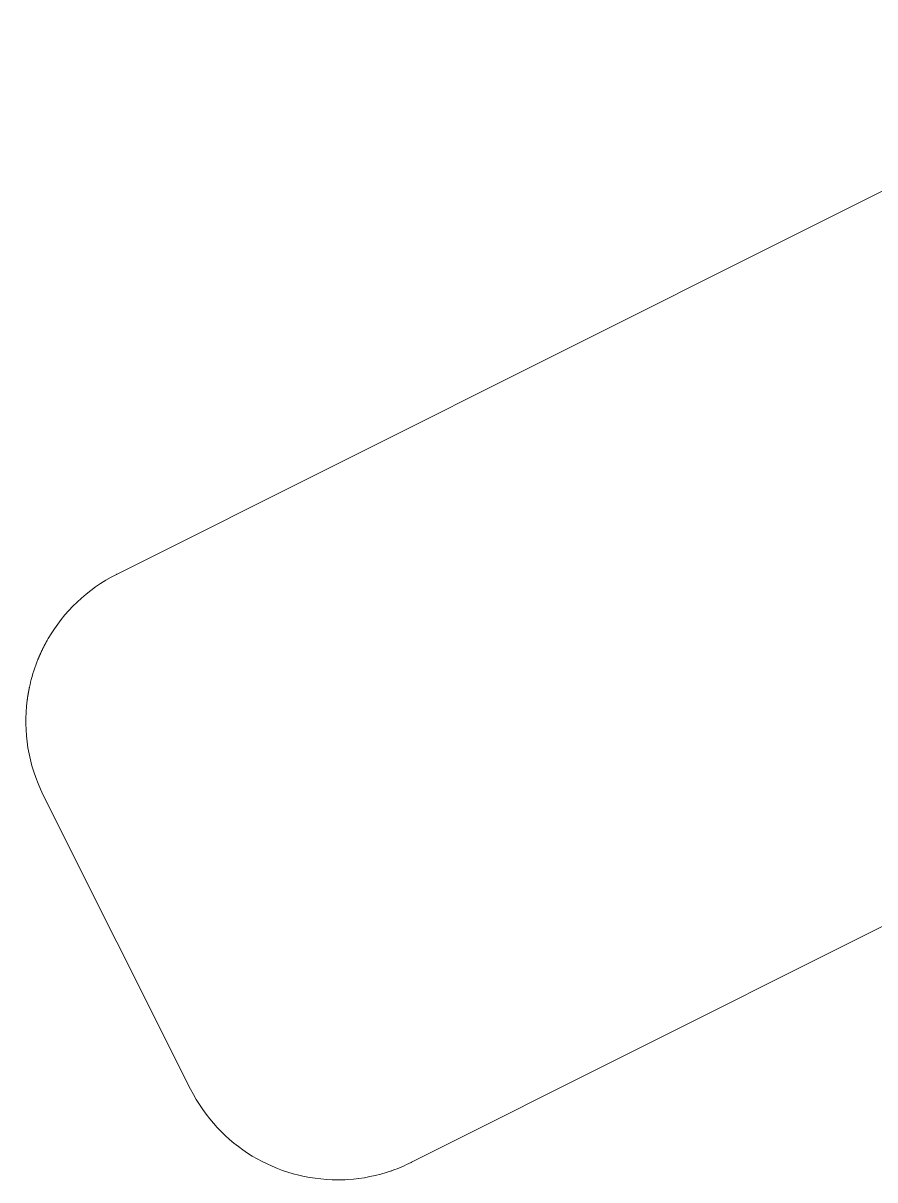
# Model space of a CAD drawing. Header units: inches. Extents: x 70 to 970, y -386 to 214.
# Drawn here: x 360.965 to 363.555, y 157.307 to 160.824 of the extents above; entities that cross this region are included whole.
import ezdxf

# ---------------------------------------------------------------- set-up
doc = ezdxf.new("R2010")
doc.units = ezdxf.units.IN
doc.header["$MEASUREMENT"] = 0

msp = doc.modelspace()

# ---------------------------------------------------------------- linework, layer by layer
at = {"color": 1, "lineweight": 0}
for points in [[(361.2503, 159.1484), (361.2503, 159.1484), (366.7024, 161.8785), (366.7024, 161.8785)], [(361.2503, 159.1484), (361.2503, 159.1484), (366.7024, 161.8785), (366.7024, 161.8785)], [(367.5979, 160.0903), (367.5979, 160.0903), (362.1459, 157.3602), (362.1459, 157.3602)], [(367.5979, 160.0903), (367.5979, 160.0903), (362.1459, 157.3602), (362.1459, 157.3602)], [(361.0409, 158.9522), (361.0881, 159.0335), (361.1587, 159.1024), (361.2491, 159.1477)], [(361.0409, 158.9522), (361.0881, 159.0335), (361.1587, 159.1024), (361.2491, 159.1477)], [(361.2491, 159.1477), (361.2495, 159.1479), (361.2498, 159.1481), (361.2503, 159.1484)], [(361.2491, 159.1477), (361.2495, 159.1479), (361.2498, 159.1481), (361.2503, 159.1484)], [(361.0309, 158.9343), (361.0314, 158.9347), (361.0311, 158.9347), (361.0314, 158.935)], [(361.0309, 158.9343), (361.0314, 158.9347), (361.0311, 158.9347), (361.0314, 158.935)], [(361.0314, 158.9352), (361.0316, 158.9353), (361.0316, 158.9355), (361.0317, 158.9357)], [(361.0314, 158.9352), (361.0316, 158.9353), (361.0316, 158.9355), (361.0317, 158.9357)], [(361.0314, 158.935), (361.0314, 158.9352), (361.0314, 158.9352), (361.0314, 158.9352)], [(361.0314, 158.935), (361.0314, 158.9352), (361.0314, 158.9352), (361.0314, 158.9352)], [(361.0317, 158.9359), (361.0319, 158.936), (361.0319, 158.9362), (361.0321, 158.9364)], [(361.0317, 158.9359), (361.0319, 158.936), (361.0319, 158.9362), (361.0321, 158.9364)], [(361.0317, 158.9357), (361.0317, 158.9357), (361.0317, 158.9359), (361.0317, 158.9359)], [(361.0317, 158.9357), (361.0317, 158.9357), (361.0317, 158.9359), (361.0317, 158.9359)], [(361.0321, 158.9366), (361.0323, 158.9367), (361.0323, 158.9369), (361.0324, 158.9371)], [(361.0321, 158.9366), (361.0323, 158.9367), (361.0323, 158.9369), (361.0324, 158.9371)], [(361.0321, 158.9364), (361.0321, 158.9364), (361.0321, 158.9366), (361.0321, 158.9366)], [(361.0321, 158.9364), (361.0321, 158.9364), (361.0321, 158.9366), (361.0321, 158.9366)], [(361.0324, 158.9372), (361.0326, 158.9374), (361.0326, 158.9376), (361.0328, 158.9378)], [(361.0324, 158.9372), (361.0326, 158.9374), (361.0326, 158.9376), (361.0328, 158.9378)], [(361.0324, 158.9371), (361.0324, 158.9371), (361.0324, 158.9372), (361.0324, 158.9372)], [(361.0324, 158.9371), (361.0324, 158.9371), (361.0324, 158.9372), (361.0324, 158.9372)], [(361.0328, 158.9378), (361.0326, 158.9376), (361.0326, 158.9381), (361.0331, 158.9384)], [(361.0328, 158.9378), (361.0326, 158.9376), (361.0326, 158.9381), (361.0331, 158.9384)], [(361.0331, 158.9384), (361.0333, 158.9388), (361.0336, 158.939), (361.0335, 158.9391)], [(361.0331, 158.9384), (361.0333, 158.9388), (361.0336, 158.939), (361.0335, 158.9391)], [(361.0335, 158.9391), (361.0336, 158.9393), (361.0336, 158.9395), (361.0338, 158.9397)], [(361.0335, 158.9391), (361.0336, 158.9393), (361.0336, 158.9395), (361.0338, 158.9397)], [(361.0338, 158.9398), (361.034, 158.94), (361.034, 158.9402), (361.0342, 158.9403)], [(361.0338, 158.9398), (361.034, 158.94), (361.034, 158.9402), (361.0342, 158.9403)], [(361.0338, 158.9397), (361.0338, 158.9397), (361.0338, 158.9398), (361.0338, 158.9398)], [(361.0338, 158.9397), (361.0338, 158.9397), (361.0338, 158.9398), (361.0338, 158.9398)], [(361.0342, 158.9403), (361.0342, 158.9403), (361.0342, 158.9405), (361.0342, 158.9405)], [(361.0342, 158.9403), (361.0342, 158.9403), (361.0342, 158.9405), (361.0342, 158.9405)], [(361.0348, 158.9417), (361.0348, 158.9417), (361.035, 158.9417), (361.035, 158.9417)], [(361.0348, 158.9417), (361.0348, 158.9417), (361.035, 158.9417), (361.035, 158.9417)], [(361.035, 158.9417), (361.035, 158.9419), (361.0352, 158.9422), (361.0352, 158.9424)], [(361.035, 158.9417), (361.035, 158.9419), (361.0352, 158.9422), (361.0352, 158.9424)], [(361.0352, 158.9424), (361.0352, 158.9424), (361.0354, 158.9424), (361.0354, 158.9424)], [(361.0352, 158.9424), (361.0352, 158.9424), (361.0354, 158.9424), (361.0354, 158.9424)], [(361.0361, 158.9438), (361.0362, 158.944), (361.0362, 158.9441), (361.0364, 158.9443)], [(361.0361, 158.9438), (361.0362, 158.944), (361.0362, 158.9441), (361.0364, 158.9443)], [(361.0361, 158.9436), (361.0361, 158.9436), (361.0361, 158.9438), (361.0361, 158.9438)], [(361.0361, 158.9436), (361.0361, 158.9436), (361.0361, 158.9438), (361.0361, 158.9438)], [(361.0364, 158.9443), (361.0366, 158.9446), (361.0366, 158.9448), (361.0367, 158.945)], [(361.0364, 158.9443), (361.0366, 158.9446), (361.0366, 158.9448), (361.0367, 158.945)], [(361.0367, 158.945), (361.0369, 158.9452), (361.0369, 158.9453), (361.0371, 158.9457)], [(361.0367, 158.945), (361.0369, 158.9452), (361.0369, 158.9453), (361.0371, 158.9457)], [(361.0371, 158.9457), (361.0374, 158.9459), (361.0374, 158.9464), (361.0374, 158.9464)], [(361.0371, 158.9457), (361.0374, 158.9459), (361.0374, 158.9464), (361.0374, 158.9464)], [(361.0374, 158.9464), (361.0376, 158.9465), (361.0378, 158.9467), (361.0378, 158.9469)], [(361.0374, 158.9464), (361.0376, 158.9465), (361.0378, 158.9467), (361.0378, 158.9469)], [(361.0378, 158.9471), (361.0386, 158.9483), (361.0393, 158.9496), (361.04, 158.9508)], [(361.0378, 158.9471), (361.0386, 158.9483), (361.0393, 158.9496), (361.04, 158.9508)], [(361.0378, 158.9469), (361.0378, 158.9469), (361.0378, 158.9471), (361.0378, 158.9471)], [(361.0378, 158.9469), (361.0378, 158.9469), (361.0378, 158.9471), (361.0378, 158.9471)], [(361.04, 158.9508), (361.0402, 158.9512), (361.0404, 158.9514), (361.0404, 158.9515)], [(361.04, 158.9508), (361.0402, 158.9512), (361.0404, 158.9514), (361.0404, 158.9515)], [(361.0404, 158.9515), (361.0404, 158.9515), (361.0405, 158.9515), (361.0405, 158.9515)], [(361.0404, 158.9515), (361.0404, 158.9515), (361.0405, 158.9515), (361.0405, 158.9515)], [(361.0405, 158.9515), (361.0405, 158.9517), (361.0407, 158.9519), (361.0409, 158.9522)], [(361.0405, 158.9515), (361.0405, 158.9517), (361.0407, 158.9519), (361.0409, 158.9522)], [(361.0143, 158.8997), (361.0145, 158.8995), (361.0145, 158.9002), (361.0147, 158.9004)], [(361.0143, 158.8997), (361.0145, 158.8995), (361.0145, 158.9002), (361.0147, 158.9004)], [(361.0147, 158.9006), (361.0149, 158.9007), (361.0149, 158.9009), (361.015, 158.9011)], [(361.0147, 158.9006), (361.0149, 158.9007), (361.0149, 158.9009), (361.015, 158.9011)], [(361.0147, 158.9004), (361.0147, 158.9004), (361.0147, 158.9006), (361.0147, 158.9006)], [(361.0147, 158.9004), (361.0147, 158.9004), (361.0147, 158.9006), (361.0147, 158.9006)], [(361.015, 158.9012), (361.015, 158.9014), (361.0152, 158.9016), (361.0152, 158.9018)], [(361.015, 158.9012), (361.015, 158.9014), (361.0152, 158.9016), (361.0152, 158.9018)], [(361.015, 158.9011), (361.015, 158.9011), (361.015, 158.9012), (361.015, 158.9012)], [(361.015, 158.9011), (361.015, 158.9011), (361.015, 158.9012), (361.015, 158.9012)], [(361.0152, 158.9019), (361.0154, 158.9021), (361.0156, 158.9023), (361.0156, 158.9024)], [(361.0152, 158.9019), (361.0154, 158.9021), (361.0156, 158.9023), (361.0156, 158.9024)], [(361.0152, 158.9018), (361.0152, 158.9018), (361.0152, 158.9019), (361.0152, 158.9019)], [(361.0152, 158.9018), (361.0152, 158.9018), (361.0152, 158.9019), (361.0152, 158.9019)], [(361.0156, 158.9026), (361.0157, 158.9028), (361.0157, 158.903), (361.0159, 158.9031)], [(361.0156, 158.9026), (361.0157, 158.9028), (361.0157, 158.903), (361.0159, 158.9031)], [(361.0156, 158.9024), (361.0156, 158.9024), (361.0156, 158.9026), (361.0156, 158.9026)], [(361.0156, 158.9024), (361.0156, 158.9024), (361.0156, 158.9026), (361.0156, 158.9026)], [(361.0159, 158.9033), (361.0162, 158.9037), (361.0164, 158.9042), (361.0162, 158.904)], [(361.0159, 158.9033), (361.0162, 158.9037), (361.0164, 158.9042), (361.0162, 158.904)], [(361.0159, 158.9031), (361.0159, 158.9031), (361.0159, 158.9033), (361.0159, 158.9033)], [(361.0159, 158.9031), (361.0159, 158.9031), (361.0159, 158.9033), (361.0159, 158.9033)], [(361.0162, 158.904), (361.0162, 158.9042), (361.0164, 158.9043), (361.0164, 158.9045)], [(361.0162, 158.904), (361.0162, 158.9042), (361.0164, 158.9043), (361.0164, 158.9045)], [(361.0164, 158.9045), (361.0164, 158.9043), (361.0164, 158.9047), (361.0168, 158.9052)], [(361.0164, 158.9045), (361.0164, 158.9043), (361.0164, 158.9047), (361.0168, 158.9052)], [(361.0168, 158.9052), (361.0168, 158.9054), (361.0168, 158.9057), (361.0171, 158.9059)], [(361.0168, 158.9052), (361.0168, 158.9054), (361.0168, 158.9057), (361.0171, 158.9059)], [(361.0171, 158.9059), (361.0171, 158.9061), (361.0171, 158.9064), (361.0174, 158.9066)], [(361.0171, 158.9059), (361.0171, 158.9061), (361.0171, 158.9064), (361.0174, 158.9066)], [(361.0174, 158.9066), (361.0174, 158.9066), (361.0174, 158.9069), (361.0178, 158.9073)], [(361.0174, 158.9066), (361.0174, 158.9066), (361.0174, 158.9069), (361.0178, 158.9073)], [(361.0178, 158.9073), (361.0178, 158.9073), (361.018, 158.9076), (361.018, 158.908)], [(361.0178, 158.9073), (361.0178, 158.9073), (361.018, 158.9076), (361.018, 158.908)], [(361.018, 158.908), (361.018, 158.908), (361.018, 158.9083), (361.0183, 158.9086)], [(361.018, 158.908), (361.018, 158.908), (361.018, 158.9083), (361.0183, 158.9086)], [(361.0183, 158.9086), (361.0183, 158.9088), (361.0183, 158.9088), (361.0187, 158.9093)], [(361.0183, 158.9086), (361.0183, 158.9088), (361.0183, 158.9088), (361.0187, 158.9093)], [(361.0187, 158.9093), (361.0192, 158.9095), (361.0188, 158.91), (361.019, 158.91)], [(361.0187, 158.9093), (361.0192, 158.9095), (361.0188, 158.91), (361.019, 158.91)], [(361.019, 158.91), (361.019, 158.9104), (361.0193, 158.9107), (361.0193, 158.9107)], [(361.019, 158.91), (361.019, 158.9104), (361.0193, 158.9107), (361.0193, 158.9107)], [(361.0193, 158.9107), (361.0193, 158.9111), (361.0193, 158.9114), (361.0197, 158.9114)], [(361.0193, 158.9107), (361.0193, 158.9111), (361.0193, 158.9114), (361.0197, 158.9114)], [(361.0197, 158.9114), (361.0197, 158.9116), (361.0197, 158.9117), (361.0199, 158.9119)], [(361.0197, 158.9114), (361.0197, 158.9116), (361.0197, 158.9117), (361.0199, 158.9119)], [(361.0199, 158.9121), (361.02, 158.9123), (361.02, 158.9124), (361.0202, 158.9126)], [(361.0199, 158.9121), (361.02, 158.9123), (361.02, 158.9124), (361.0202, 158.9126)], [(361.0199, 158.9119), (361.0199, 158.9119), (361.0199, 158.9121), (361.0199, 158.9121)], [(361.0199, 158.9119), (361.0199, 158.9119), (361.0199, 158.9121), (361.0199, 158.9121)], [(361.0202, 158.9128), (361.0204, 158.913), (361.0204, 158.9131), (361.0205, 158.9133)], [(361.0202, 158.9128), (361.0204, 158.913), (361.0204, 158.9131), (361.0205, 158.9133)], [(361.0202, 158.9126), (361.0202, 158.9126), (361.0202, 158.9128), (361.0202, 158.9128)], [(361.0202, 158.9126), (361.0202, 158.9126), (361.0202, 158.9128), (361.0202, 158.9128)], [(361.0205, 158.9133), (361.0205, 158.9133), (361.0205, 158.9135), (361.0205, 158.9135)], [(361.0205, 158.9133), (361.0205, 158.9133), (361.0205, 158.9135), (361.0205, 158.9135)], [(361.0211, 158.9147), (361.0211, 158.9147), (361.0212, 158.9148), (361.0212, 158.9148)], [(361.0211, 158.9147), (361.0211, 158.9147), (361.0212, 158.9148), (361.0212, 158.9148)], [(361.0212, 158.9148), (361.0212, 158.915), (361.0214, 158.9152), (361.0214, 158.9154)], [(361.0212, 158.9148), (361.0212, 158.915), (361.0214, 158.9152), (361.0214, 158.9154)], [(361.0214, 158.9154), (361.0214, 158.9154), (361.0216, 158.9155), (361.0216, 158.9155)], [(361.0214, 158.9154), (361.0214, 158.9154), (361.0216, 158.9155), (361.0216, 158.9155)], [(361.0218, 158.9161), (361.0216, 158.9162), (361.0216, 158.9167), (361.0221, 158.9166)], [(361.0218, 158.9161), (361.0216, 158.9162), (361.0216, 158.9167), (361.0221, 158.9166)], [(361.0216, 158.9155), (361.0216, 158.9157), (361.0218, 158.9159), (361.0218, 158.9161)], [(361.0216, 158.9155), (361.0216, 158.9157), (361.0218, 158.9159), (361.0218, 158.9161)], [(361.0221, 158.9166), (361.0223, 158.9169), (361.0221, 158.9173), (361.0224, 158.9173)], [(361.0221, 158.9166), (361.0223, 158.9169), (361.0221, 158.9173), (361.0224, 158.9173)], [(361.0224, 158.9173), (361.0226, 158.9176), (361.0226, 158.9176), (361.0226, 158.9179)], [(361.0224, 158.9173), (361.0226, 158.9176), (361.0226, 158.9176), (361.0226, 158.9179)], [(361.0226, 158.9179), (361.0228, 158.9181), (361.0226, 158.9179), (361.023, 158.9186)], [(361.0226, 158.9179), (361.0228, 158.9181), (361.0226, 158.9179), (361.023, 158.9186)], [(361.023, 158.9186), (361.0231, 158.9186), (361.0233, 158.9186), (361.0233, 158.9193)], [(361.023, 158.9186), (361.0231, 158.9186), (361.0233, 158.9186), (361.0233, 158.9193)], [(361.0233, 158.9193), (361.0233, 158.9193), (361.0235, 158.9195), (361.0235, 158.9197)], [(361.0233, 158.9193), (361.0233, 158.9193), (361.0235, 158.9195), (361.0235, 158.9197)], [(361.0235, 158.9197), (361.0235, 158.9197), (361.0236, 158.9198), (361.0236, 158.92)], [(361.0235, 158.9197), (361.0235, 158.9197), (361.0236, 158.9198), (361.0236, 158.92)], [(361.0236, 158.92), (361.0236, 158.92), (361.0238, 158.9202), (361.0238, 158.9204)], [(361.0236, 158.92), (361.0236, 158.92), (361.0238, 158.9202), (361.0238, 158.9204)], [(361.0238, 158.9204), (361.0238, 158.9204), (361.024, 158.9205), (361.024, 158.9207)], [(361.0238, 158.9204), (361.0238, 158.9204), (361.024, 158.9205), (361.024, 158.9207)], [(361.024, 158.9207), (361.024, 158.9207), (361.0242, 158.9209), (361.0242, 158.921)], [(361.024, 158.9207), (361.024, 158.9207), (361.0242, 158.9209), (361.0242, 158.921)], [(361.0242, 158.921), (361.0242, 158.921), (361.0243, 158.9212), (361.0243, 158.9214)], [(361.0242, 158.921), (361.0242, 158.921), (361.0243, 158.9212), (361.0243, 158.9214)], [(361.0243, 158.9214), (361.0243, 158.9214), (361.0245, 158.9216), (361.0245, 158.9216)], [(361.0243, 158.9214), (361.0243, 158.9214), (361.0245, 158.9216), (361.0245, 158.9216)], [(361.0247, 158.9221), (361.0245, 158.9221), (361.0245, 158.9228), (361.025, 158.9226)], [(361.0247, 158.9221), (361.0245, 158.9221), (361.0245, 158.9228), (361.025, 158.9226)], [(361.0245, 158.9216), (361.0245, 158.9217), (361.0247, 158.9219), (361.0247, 158.9221)], [(361.0245, 158.9216), (361.0245, 158.9217), (361.0247, 158.9219), (361.0247, 158.9221)], [(361.0254, 158.9233), (361.0255, 158.9235), (361.025, 158.9233), (361.0257, 158.924)], [(361.0254, 158.9233), (361.0255, 158.9235), (361.025, 158.9233), (361.0257, 158.924)], [(361.025, 158.9226), (361.025, 158.9228), (361.025, 158.9233), (361.0254, 158.9233)], [(361.025, 158.9226), (361.025, 158.9228), (361.025, 158.9233), (361.0254, 158.9233)], [(361.0257, 158.924), (361.0257, 158.9243), (361.0257, 158.9243), (361.0259, 158.9247)], [(361.0257, 158.924), (361.0257, 158.9243), (361.0257, 158.9243), (361.0259, 158.9247)], [(361.0259, 158.9247), (361.0262, 158.9252), (361.0262, 158.9248), (361.0262, 158.9254)], [(361.0259, 158.9247), (361.0262, 158.9252), (361.0262, 158.9248), (361.0262, 158.9254)], [(361.0262, 158.9254), (361.0264, 158.9257), (361.0264, 158.9257), (361.0266, 158.926)], [(361.0262, 158.9254), (361.0264, 158.9257), (361.0264, 158.9257), (361.0266, 158.926)], [(361.0266, 158.926), (361.0269, 158.9264), (361.0267, 158.9262), (361.0269, 158.9267)], [(361.0266, 158.926), (361.0269, 158.9264), (361.0267, 158.9262), (361.0269, 158.9267)], [(361.0269, 158.9267), (361.0273, 158.9267), (361.0274, 158.9274), (361.0273, 158.9273)], [(361.0269, 158.9267), (361.0273, 158.9267), (361.0274, 158.9274), (361.0273, 158.9273)], [(361.0273, 158.9273), (361.0274, 158.9274), (361.0274, 158.9279), (361.0276, 158.9279)], [(361.0273, 158.9273), (361.0274, 158.9274), (361.0274, 158.9279), (361.0276, 158.9279)], [(361.0276, 158.9279), (361.0278, 158.9281), (361.0278, 158.9283), (361.0278, 158.9283)], [(361.0276, 158.9279), (361.0278, 158.9281), (361.0278, 158.9283), (361.0278, 158.9283)], [(361.0278, 158.9283), (361.0283, 158.9288), (361.0283, 158.9288), (361.0281, 158.929)], [(361.0278, 158.9283), (361.0283, 158.9288), (361.0283, 158.9288), (361.0281, 158.929)], [(361.0281, 158.929), (361.0285, 158.9293), (361.0285, 158.9293), (361.0285, 158.9297)], [(361.0281, 158.929), (361.0285, 158.9293), (361.0285, 158.9293), (361.0285, 158.9297)], [(361.0285, 158.9297), (361.0286, 158.9298), (361.0286, 158.9298), (361.0286, 158.93)], [(361.0285, 158.9297), (361.0286, 158.9298), (361.0286, 158.9298), (361.0286, 158.93)], [(361.0286, 158.93), (361.0288, 158.93), (361.0288, 158.9307), (361.029, 158.9305)], [(361.0286, 158.93), (361.0288, 158.93), (361.0288, 158.9307), (361.029, 158.9305)], [(361.029, 158.9305), (361.0292, 158.9307), (361.0295, 158.9312), (361.0293, 158.9312)], [(361.029, 158.9305), (361.0292, 158.9307), (361.0295, 158.9312), (361.0293, 158.9312)], [(361.0293, 158.9312), (361.0293, 158.9314), (361.0297, 158.9321), (361.0297, 158.9319)], [(361.0293, 158.9312), (361.0293, 158.9314), (361.0297, 158.9321), (361.0297, 158.9319)], [(361.0297, 158.9319), (361.0298, 158.9322), (361.0297, 158.9328), (361.03, 158.9326)], [(361.0297, 158.9319), (361.0298, 158.9322), (361.0297, 158.9328), (361.03, 158.9326)], [(361.03, 158.9326), (361.0304, 158.9328), (361.0304, 158.9333), (361.0304, 158.9333)], [(361.03, 158.9326), (361.0304, 158.9328), (361.0304, 158.9333), (361.0304, 158.9333)], [(361.0304, 158.9333), (361.0305, 158.9335), (361.0309, 158.9333), (361.0307, 158.934)], [(361.0304, 158.9333), (361.0305, 158.9335), (361.0309, 158.9333), (361.0307, 158.934)], [(361.0307, 158.934), (361.0309, 158.9341), (361.0309, 158.9343), (361.0309, 158.9343)], [(361.0307, 158.934), (361.0309, 158.9341), (361.0309, 158.9343), (361.0309, 158.9343)], [(360.9873, 158.8196), (360.9932, 158.8432), (361.0006, 158.8663), (361.0097, 158.8887)], [(360.9873, 158.8196), (360.9932, 158.8432), (361.0006, 158.8663), (361.0097, 158.8887)], [(361.0097, 158.8887), (361.01, 158.8894), (361.0104, 158.89), (361.0106, 158.8907)], [(361.0097, 158.8887), (361.01, 158.8894), (361.0104, 158.89), (361.0106, 158.8907)], [(361.0106, 158.8907), (361.0106, 158.8907), (361.0107, 158.8911), (361.0109, 158.8914)], [(361.0106, 158.8907), (361.0106, 158.8907), (361.0107, 158.8911), (361.0109, 158.8914)], [(361.0109, 158.8916), (361.0112, 158.8923), (361.0114, 158.8928), (361.0118, 158.8937)], [(361.0109, 158.8916), (361.0112, 158.8923), (361.0114, 158.8928), (361.0118, 158.8937)], [(361.0109, 158.8914), (361.0109, 158.8914), (361.0109, 158.8916), (361.0109, 158.8916)], [(361.0109, 158.8914), (361.0109, 158.8914), (361.0109, 158.8916), (361.0109, 158.8916)], [(361.0118, 158.8937), (361.0118, 158.8938), (361.0119, 158.894), (361.0121, 158.8942)], [(361.0118, 158.8937), (361.0118, 158.8938), (361.0119, 158.894), (361.0121, 158.8942)], [(361.0121, 158.8943), (361.0123, 158.8947), (361.0125, 158.8952), (361.0126, 158.8956)], [(361.0121, 158.8943), (361.0123, 158.8947), (361.0125, 158.8952), (361.0126, 158.8956)], [(361.0121, 158.8942), (361.0121, 158.8942), (361.0121, 158.8943), (361.0121, 158.8943)], [(361.0121, 158.8942), (361.0121, 158.8942), (361.0121, 158.8943), (361.0121, 158.8943)], [(361.0126, 158.8957), (361.013, 158.8964), (361.0131, 158.8969), (361.0135, 158.8976)], [(361.0126, 158.8957), (361.013, 158.8964), (361.0131, 158.8969), (361.0135, 158.8976)], [(361.0126, 158.8956), (361.0126, 158.8956), (361.0126, 158.8957), (361.0126, 158.8957)], [(361.0126, 158.8956), (361.0126, 158.8956), (361.0126, 158.8957), (361.0126, 158.8957)], [(361.0135, 158.8978), (361.0137, 158.898), (361.0137, 158.8981), (361.0138, 158.8983)], [(361.0135, 158.8978), (361.0137, 158.898), (361.0137, 158.8981), (361.0138, 158.8983)], [(361.0135, 158.8976), (361.0135, 158.8978), (361.0135, 158.8978), (361.0135, 158.8978)], [(361.0135, 158.8976), (361.0135, 158.8978), (361.0135, 158.8978), (361.0135, 158.8978)], [(361.0138, 158.8983), (361.0138, 158.8983), (361.0138, 158.8985), (361.0138, 158.8985)], [(361.0138, 158.8983), (361.0138, 158.8983), (361.0138, 158.8985), (361.0138, 158.8985)], [(360.9818, 158.7939), (360.9816, 158.7944), (360.9821, 158.7946), (360.982, 158.7946)], [(360.9818, 158.7939), (360.9816, 158.7944), (360.9821, 158.7946), (360.982, 158.7946)], [(360.9821, 158.796), (360.9821, 158.7958), (360.9821, 158.7956), (360.9823, 158.7969)], [(360.9821, 158.796), (360.9821, 158.7958), (360.9821, 158.7956), (360.9823, 158.7969)], [(360.9823, 158.7969), (360.9825, 158.797), (360.9825, 158.7972), (360.9825, 158.7975)], [(360.9823, 158.7969), (360.9825, 158.797), (360.9825, 158.7972), (360.9825, 158.7975)], [(360.9825, 158.7975), (360.9825, 158.7979), (360.9827, 158.7981), (360.9827, 158.7982)], [(360.9825, 158.7975), (360.9825, 158.7979), (360.9827, 158.7981), (360.9827, 158.7982)], [(360.9827, 158.7982), (360.9827, 158.7982), (360.9828, 158.7984), (360.9828, 158.7991)], [(360.9827, 158.7982), (360.9827, 158.7982), (360.9828, 158.7984), (360.9828, 158.7991)], [(360.9828, 158.7991), (360.9828, 158.7993), (360.9828, 158.7994), (360.983, 158.7998)], [(360.9828, 158.7991), (360.9828, 158.7993), (360.9828, 158.7994), (360.983, 158.7998)], [(360.983, 158.7998), (360.983, 158.8), (360.983, 158.8003), (360.9832, 158.8005)], [(360.983, 158.7998), (360.983, 158.8), (360.983, 158.8003), (360.9832, 158.8005)], [(360.9832, 158.8012), (360.9832, 158.8012), (360.9832, 158.8013), (360.9833, 158.8013)], [(360.9832, 158.8012), (360.9832, 158.8012), (360.9832, 158.8013), (360.9833, 158.8013)], [(360.9832, 158.8005), (360.9832, 158.8005), (360.9832, 158.8008), (360.9832, 158.8012)], [(360.9832, 158.8005), (360.9832, 158.8005), (360.9832, 158.8008), (360.9832, 158.8012)], [(360.9833, 158.8013), (360.9833, 158.802), (360.9835, 158.8027), (360.9837, 158.8034)], [(360.9833, 158.8013), (360.9833, 158.802), (360.9835, 158.8027), (360.9837, 158.8034)], [(360.9837, 158.8036), (360.984, 158.8049), (360.9844, 158.8063), (360.9847, 158.8079)], [(360.9837, 158.8036), (360.984, 158.8049), (360.9844, 158.8063), (360.9847, 158.8079)], [(360.9837, 158.8034), (360.9837, 158.8034), (360.9837, 158.8036), (360.9837, 158.8036)], [(360.9837, 158.8034), (360.9837, 158.8034), (360.9837, 158.8036), (360.9837, 158.8036)], [(360.9847, 158.8079), (360.9847, 158.8084), (360.9849, 158.8089), (360.9851, 158.8094)], [(360.9847, 158.8079), (360.9847, 158.8084), (360.9849, 158.8089), (360.9851, 158.8094)], [(360.9851, 158.8094), (360.9858, 158.8127), (360.9866, 158.8161), (360.9873, 158.8196)], [(360.9851, 158.8094), (360.9858, 158.8127), (360.9866, 158.8161), (360.9873, 158.8196)], [(361.0261, 158.4768), (360.9796, 158.5695), (360.9647, 158.6696), (360.9771, 158.765)], [(361.0261, 158.4768), (360.9796, 158.5695), (360.9647, 158.6696), (360.9771, 158.765)], [(360.9771, 158.7652), (360.9771, 158.7653), (360.9773, 158.7655), (360.9773, 158.7658)], [(360.9771, 158.7652), (360.9771, 158.7653), (360.9773, 158.7655), (360.9773, 158.7658)], [(360.9771, 158.765), (360.9771, 158.765), (360.9771, 158.7652), (360.9771, 158.7652)], [(360.9771, 158.765), (360.9771, 158.765), (360.9771, 158.7652), (360.9771, 158.7652)], [(360.9773, 158.7667), (360.9777, 158.7671), (360.9775, 158.7674), (360.9775, 158.7674)], [(360.9773, 158.7667), (360.9777, 158.7671), (360.9775, 158.7674), (360.9775, 158.7674)], [(360.9773, 158.7665), (360.9773, 158.7665), (360.9773, 158.7667), (360.9773, 158.7667)], [(360.9773, 158.7665), (360.9773, 158.7665), (360.9773, 158.7667), (360.9773, 158.7667)], [(360.9773, 158.7658), (360.9773, 158.7662), (360.9773, 158.7664), (360.9773, 158.7665)], [(360.9773, 158.7658), (360.9773, 158.7662), (360.9773, 158.7664), (360.9773, 158.7665)], [(360.9775, 158.7674), (360.9775, 158.7676), (360.9775, 158.7677), (360.9775, 158.7681)], [(360.9775, 158.7681), (360.9775, 158.7681), (360.9777, 158.7681), (360.9777, 158.7681)], [(360.9775, 158.7674), (360.9775, 158.7676), (360.9775, 158.7677), (360.9775, 158.7681)], [(360.9775, 158.7681), (360.9775, 158.7681), (360.9777, 158.7681), (360.9777, 158.7681)], [(360.9777, 158.7689), (360.9778, 158.7693), (360.978, 158.7696), (360.9778, 158.7696)], [(360.9777, 158.7689), (360.9778, 158.7693), (360.978, 158.7696), (360.9778, 158.7696)], [(360.9777, 158.7688), (360.9777, 158.7688), (360.9777, 158.7689), (360.9777, 158.7689)], [(360.9777, 158.7688), (360.9777, 158.7688), (360.9777, 158.7689), (360.9777, 158.7689)], [(360.9777, 158.7681), (360.9777, 158.7684), (360.9777, 158.7686), (360.9777, 158.7688)], [(360.9777, 158.7681), (360.9777, 158.7684), (360.9777, 158.7686), (360.9777, 158.7688)], [(360.978, 158.7712), (360.9778, 158.7717), (360.9783, 158.7717), (360.9782, 158.772)], [(360.978, 158.7712), (360.9778, 158.7717), (360.9783, 158.7717), (360.9782, 158.772)], [(360.978, 158.771), (360.978, 158.771), (360.978, 158.7712), (360.978, 158.7712)], [(360.978, 158.771), (360.978, 158.771), (360.978, 158.7712), (360.978, 158.7712)], [(360.9782, 158.7726), (360.9782, 158.7726), (360.9783, 158.7729), (360.9783, 158.7733)], [(360.9782, 158.7726), (360.9782, 158.7726), (360.9783, 158.7729), (360.9783, 158.7733)], [(360.9782, 158.772), (360.9782, 158.7722), (360.9782, 158.7724), (360.9782, 158.7726)], [(360.9782, 158.772), (360.9782, 158.7722), (360.9782, 158.7724), (360.9782, 158.7726)], [(360.9783, 158.7733), (360.9783, 158.7733), (360.9783, 158.7734), (360.9783, 158.7734)], [(360.9783, 158.7733), (360.9783, 158.7733), (360.9783, 158.7734), (360.9783, 158.7734)], [(360.9785, 158.775), (360.9785, 158.7751), (360.9787, 158.7753), (360.9787, 158.7755)], [(360.9785, 158.775), (360.9785, 158.7751), (360.9787, 158.7753), (360.9787, 158.7755)], [(360.9785, 158.7746), (360.9785, 158.7748), (360.9785, 158.775), (360.9785, 158.775)], [(360.9785, 158.7746), (360.9785, 158.7748), (360.9785, 158.775), (360.9785, 158.775)], [(360.9787, 158.7755), (360.9787, 158.7755), (360.9787, 158.7757), (360.9787, 158.7758)], [(360.9787, 158.7755), (360.9787, 158.7755), (360.9787, 158.7757), (360.9787, 158.7758)], [(360.9789, 158.7774), (360.9789, 158.7774), (360.979, 158.7776), (360.979, 158.7777)], [(360.9789, 158.7774), (360.9789, 158.7774), (360.979, 158.7776), (360.979, 158.7777)], [(360.9789, 158.7769), (360.9789, 158.777), (360.9789, 158.7772), (360.9789, 158.7774)], [(360.9789, 158.7769), (360.9789, 158.777), (360.9789, 158.7772), (360.9789, 158.7774)], [(360.9792, 158.7791), (360.979, 158.7793), (360.9794, 158.7798), (360.9794, 158.7798)], [(360.9792, 158.7791), (360.979, 158.7793), (360.9794, 158.7798), (360.9794, 158.7798)], [(360.9792, 158.7788), (360.9792, 158.7789), (360.9792, 158.7791), (360.9792, 158.7791)], [(360.9792, 158.7788), (360.9792, 158.7789), (360.9792, 158.7791), (360.9792, 158.7791)], [(360.9794, 158.7805), (360.9794, 158.7805), (360.9797, 158.7812), (360.9796, 158.7812)], [(360.9794, 158.7805), (360.9794, 158.7805), (360.9797, 158.7812), (360.9796, 158.7812)], [(360.9794, 158.7798), (360.9794, 158.7801), (360.9794, 158.7803), (360.9794, 158.7805)], [(360.9794, 158.7798), (360.9794, 158.7801), (360.9794, 158.7803), (360.9794, 158.7805)], [(360.9796, 158.7812), (360.9796, 158.7812), (360.9796, 158.7814), (360.9796, 158.7814)], [(360.9796, 158.7812), (360.9796, 158.7812), (360.9796, 158.7814), (360.9796, 158.7814)], [(360.9799, 158.7834), (360.9799, 158.7834), (360.9801, 158.7838), (360.9801, 158.7841)], [(360.9799, 158.7834), (360.9799, 158.7834), (360.9801, 158.7838), (360.9801, 158.7841)], [(360.9799, 158.7829), (360.9799, 158.7831), (360.9799, 158.7832), (360.9799, 158.7834)], [(360.9799, 158.7829), (360.9799, 158.7831), (360.9799, 158.7832), (360.9799, 158.7834)], [(360.9801, 158.7843), (360.9802, 158.7848), (360.9802, 158.7848), (360.9802, 158.7851)], [(360.9801, 158.7843), (360.9802, 158.7848), (360.9802, 158.7848), (360.9802, 158.7851)], [(360.9801, 158.7841), (360.9801, 158.7841), (360.9801, 158.7843), (360.9801, 158.7843)], [(360.9801, 158.7841), (360.9801, 158.7841), (360.9801, 158.7843), (360.9801, 158.7843)], [(360.9802, 158.7858), (360.9804, 158.786), (360.9804, 158.7862), (360.9804, 158.7862)], [(360.9802, 158.7858), (360.9804, 158.786), (360.9804, 158.7862), (360.9804, 158.7862)], [(360.9802, 158.7851), (360.9802, 158.7851), (360.9802, 158.7855), (360.9802, 158.7858)], [(360.9802, 158.7851), (360.9802, 158.7851), (360.9802, 158.7855), (360.9802, 158.7858)], [(360.9804, 158.7865), (360.9804, 158.7867), (360.9804, 158.7869), (360.9806, 158.787)], [(360.9804, 158.7865), (360.9804, 158.7867), (360.9804, 158.7869), (360.9806, 158.787)], [(360.9804, 158.7862), (360.9804, 158.7863), (360.9804, 158.7865), (360.9804, 158.7865)], [(360.9804, 158.7862), (360.9804, 158.7863), (360.9804, 158.7865), (360.9804, 158.7865)], [(360.9806, 158.7874), (360.9806, 158.7874), (360.9809, 158.7879), (360.9808, 158.7881)], [(360.9806, 158.7874), (360.9806, 158.7874), (360.9809, 158.7879), (360.9808, 158.7881)], [(360.9806, 158.787), (360.9806, 158.787), (360.9806, 158.7872), (360.9806, 158.7874)], [(360.9806, 158.787), (360.9806, 158.787), (360.9806, 158.7872), (360.9806, 158.7874)], [(360.9808, 158.7884), (360.9808, 158.7886), (360.9808, 158.7889), (360.9809, 158.7893)], [(360.9808, 158.7884), (360.9808, 158.7886), (360.9808, 158.7889), (360.9809, 158.7893)], [(360.9808, 158.7881), (360.9808, 158.7882), (360.9808, 158.7884), (360.9808, 158.7884)], [(360.9808, 158.7881), (360.9808, 158.7882), (360.9808, 158.7884), (360.9808, 158.7884)], [(360.9809, 158.7893), (360.9809, 158.7893), (360.9809, 158.7894), (360.9809, 158.7894)], [(360.9809, 158.7893), (360.9809, 158.7893), (360.9809, 158.7894), (360.9809, 158.7894)], [(360.9813, 158.7915), (360.9813, 158.7915), (360.9814, 158.7917), (360.9814, 158.7917)], [(360.9813, 158.7915), (360.9813, 158.7915), (360.9814, 158.7917), (360.9814, 158.7917)], [(360.9813, 158.7908), (360.9813, 158.7908), (360.9813, 158.7912), (360.9813, 158.7915)], [(360.9813, 158.7908), (360.9813, 158.7908), (360.9813, 158.7912), (360.9813, 158.7915)], [(360.9814, 158.7917), (360.9814, 158.792), (360.9814, 158.7922), (360.9814, 158.7925)], [(360.9814, 158.7917), (360.9814, 158.792), (360.9814, 158.7922), (360.9814, 158.7925)], [(360.9818, 158.7938), (360.9818, 158.7938), (360.9818, 158.7939), (360.9818, 158.7939)], [(360.9818, 158.7938), (360.9818, 158.7938), (360.9818, 158.7939), (360.9818, 158.7939)], [(361.4739, 157.5828), (361.4739, 157.5828), (361.0261, 158.4768), (361.0261, 158.4768)], [(361.4739, 157.5828), (361.4739, 157.5828), (361.0261, 158.4768), (361.0261, 158.4768)], [(361.9213, 157.3067), (361.738, 157.3067), (361.5616, 157.4078), (361.4739, 157.5828)], [(361.9213, 157.3067), (361.738, 157.3067), (361.5616, 157.4078), (361.4739, 157.5828)], [(362.1449, 157.3597), (362.1261, 157.3503), (362.107, 157.3422), (362.0875, 157.3353)], [(362.1449, 157.3597), (362.1261, 157.3503), (362.107, 157.3422), (362.0875, 157.3353)], [(362.1459, 157.3602), (362.1455, 157.3601), (362.1452, 157.3599), (362.1449, 157.3597)], [(362.1459, 157.3602), (362.1455, 157.3601), (362.1452, 157.3599), (362.1449, 157.3597)], [(362.0851, 157.3344), (362.0415, 157.3193), (361.9969, 157.3105), (361.9524, 157.3075)], [(362.0851, 157.3344), (362.0415, 157.3193), (361.9969, 157.3105), (361.9524, 157.3075)], [(362.0858, 157.3346), (362.0854, 157.3346), (362.0849, 157.3342), (362.0851, 157.3344)], [(362.0858, 157.3346), (362.0854, 157.3346), (362.0849, 157.3342), (362.0851, 157.3344)], [(362.0866, 157.3349), (362.0868, 157.3351), (362.0863, 157.3351), (362.0858, 157.3346)], [(362.0866, 157.3349), (362.0868, 157.3351), (362.0863, 157.3351), (362.0858, 157.3346)], [(362.0875, 157.3353), (362.0877, 157.3353), (362.0871, 157.3353), (362.0866, 157.3349)], [(362.0875, 157.3353), (362.0877, 157.3353), (362.0871, 157.3353), (362.0866, 157.3349)], [(361.9521, 157.3075), (361.9419, 157.307), (361.9316, 157.3067), (361.9213, 157.3067)], [(361.9521, 157.3075), (361.9419, 157.307), (361.9316, 157.3067), (361.9213, 157.3067)], [(361.9523, 157.3075), (361.9523, 157.3075), (361.9523, 157.3075), (361.9521, 157.3075)], [(361.9523, 157.3075), (361.9523, 157.3075), (361.9523, 157.3075), (361.9521, 157.3075)], [(361.9524, 157.3075), (361.9524, 157.3075), (361.9523, 157.3075), (361.9523, 157.3075)], [(361.9524, 157.3075), (361.9524, 157.3075), (361.9523, 157.3075), (361.9523, 157.3075)]]:
    msp.add_open_spline(points, degree=3, dxfattribs=at)
for points, knots in [([(361.0342, 158.9405), (361.0343, 158.9407), (361.0345, 158.9409), (361.0345, 158.941), (361.0345, 158.9412), (361.0348, 158.9412), (361.0348, 158.9417)], [184, 184, 184, 184, 185, 185, 185, 186, 186, 186, 186]), ([(361.0342, 158.9405), (361.0343, 158.9407), (361.0345, 158.9409), (361.0345, 158.941), (361.0345, 158.9412), (361.0348, 158.9412), (361.0348, 158.9417)], [184, 184, 184, 184, 185, 185, 185, 186, 186, 186, 186]), ([(361.0354, 158.9424), (361.0354, 158.9426), (361.0357, 158.9428), (361.0357, 158.9431), (361.0357, 158.9433), (361.0359, 158.9434), (361.0361, 158.9436)], [189, 189, 189, 189, 190, 190, 190, 191, 191, 191, 191]), ([(361.0354, 158.9424), (361.0354, 158.9426), (361.0357, 158.9428), (361.0357, 158.9431), (361.0357, 158.9433), (361.0359, 158.9434), (361.0361, 158.9436)], [189, 189, 189, 189, 190, 190, 190, 191, 191, 191, 191]), ([(361.0138, 158.8985), (361.0138, 158.8987), (361.014, 158.8988), (361.014, 158.899), (361.014, 158.8992), (361.0138, 158.8992), (361.0143, 158.8997)], [98, 98, 98, 98, 99, 99, 99, 100, 100, 100, 100]), ([(361.0138, 158.8985), (361.0138, 158.8987), (361.014, 158.8988), (361.014, 158.899), (361.014, 158.8992), (361.0138, 158.8992), (361.0143, 158.8997)], [98, 98, 98, 98, 99, 99, 99, 100, 100, 100, 100]), ([(361.0205, 158.9135), (361.0205, 158.9138), (361.0209, 158.9138), (361.0209, 158.9142), (361.0209, 158.9143), (361.0211, 158.9145), (361.0211, 158.9147)], [129, 129, 129, 129, 130, 130, 130, 131, 131, 131, 131]), ([(361.0205, 158.9135), (361.0205, 158.9138), (361.0209, 158.9138), (361.0209, 158.9142), (361.0209, 158.9143), (361.0211, 158.9145), (361.0211, 158.9147)], [129, 129, 129, 129, 130, 130, 130, 131, 131, 131, 131]), ([(360.982, 158.7946), (360.9821, 158.7951), (360.9821, 158.7951), (360.9821, 158.7955), (360.9821, 158.7956), (360.9821, 158.7958), (360.9821, 158.796)], [61, 61, 61, 61, 62, 62, 62, 63, 63, 63, 63]), ([(360.982, 158.7946), (360.9821, 158.7951), (360.9821, 158.7951), (360.9821, 158.7955), (360.9821, 158.7956), (360.9821, 158.7958), (360.9821, 158.796)], [61, 61, 61, 61, 62, 62, 62, 63, 63, 63, 63]), ([(360.9778, 158.7696), (360.9778, 158.7698), (360.9778, 158.7702), (360.9778, 158.7703), (360.9778, 158.7705), (360.9778, 158.7705), (360.978, 158.771)], [14, 14, 14, 14, 15, 15, 15, 16, 16, 16, 16]), ([(360.9778, 158.7696), (360.9778, 158.7698), (360.9778, 158.7702), (360.9778, 158.7703), (360.9778, 158.7705), (360.9778, 158.7705), (360.978, 158.771)], [14, 14, 14, 14, 15, 15, 15, 16, 16, 16, 16]), ([(360.9783, 158.7734), (360.9783, 158.7738), (360.9785, 158.7739), (360.9785, 158.7743), (360.9785, 158.7745), (360.9785, 158.7746), (360.9785, 158.7746)], [21, 21, 21, 21, 22, 22, 22, 23, 23, 23, 23]), ([(360.9783, 158.7734), (360.9783, 158.7738), (360.9785, 158.7739), (360.9785, 158.7743), (360.9785, 158.7745), (360.9785, 158.7746), (360.9785, 158.7746)], [21, 21, 21, 21, 22, 22, 22, 23, 23, 23, 23]), ([(360.9787, 158.7758), (360.9787, 158.7758), (360.9789, 158.7762), (360.9789, 158.7765), (360.9789, 158.7767), (360.9789, 158.7769), (360.9789, 158.7769)], [26, 26, 26, 26, 27, 27, 27, 28, 28, 28, 28]), ([(360.9787, 158.7758), (360.9787, 158.7758), (360.9789, 158.7762), (360.9789, 158.7765), (360.9789, 158.7767), (360.9789, 158.7769), (360.9789, 158.7769)], [26, 26, 26, 26, 27, 27, 27, 28, 28, 28, 28]), ([(360.979, 158.7777), (360.979, 158.7777), (360.979, 158.7781), (360.979, 158.7784), (360.979, 158.7786), (360.9792, 158.7788), (360.9792, 158.7788)], [30, 30, 30, 30, 31, 31, 31, 32, 32, 32, 32]), ([(360.979, 158.7777), (360.979, 158.7777), (360.979, 158.7781), (360.979, 158.7784), (360.979, 158.7786), (360.9792, 158.7788), (360.9792, 158.7788)], [30, 30, 30, 30, 31, 31, 31, 32, 32, 32, 32]), ([(360.9796, 158.7814), (360.9794, 158.7815), (360.9797, 158.7819), (360.9797, 158.782), (360.9797, 158.7824), (360.9796, 158.7826), (360.9799, 158.7829)], [37, 37, 37, 37, 38, 38, 38, 39, 39, 39, 39]), ([(360.9796, 158.7814), (360.9794, 158.7815), (360.9797, 158.7819), (360.9797, 158.782), (360.9797, 158.7824), (360.9796, 158.7826), (360.9799, 158.7829)], [37, 37, 37, 37, 38, 38, 38, 39, 39, 39, 39]), ([(360.9809, 158.7894), (360.9809, 158.7898), (360.9811, 158.79), (360.9811, 158.7903), (360.9811, 158.7905), (360.9811, 158.7907), (360.9813, 158.7908)], [52, 52, 52, 52, 53, 53, 53, 54, 54, 54, 54]), ([(360.9809, 158.7894), (360.9809, 158.7898), (360.9811, 158.79), (360.9811, 158.7903), (360.9811, 158.7905), (360.9811, 158.7907), (360.9813, 158.7908)], [52, 52, 52, 52, 53, 53, 53, 54, 54, 54, 54]), ([(360.9814, 158.7925), (360.9818, 158.7925), (360.9816, 158.7929), (360.9816, 158.7932), (360.9816, 158.7934), (360.9818, 158.7936), (360.9818, 158.7938)], [57, 57, 57, 57, 58, 58, 58, 59, 59, 59, 59]), ([(360.9814, 158.7925), (360.9818, 158.7925), (360.9816, 158.7929), (360.9816, 158.7932), (360.9816, 158.7934), (360.9818, 158.7936), (360.9818, 158.7938)], [57, 57, 57, 57, 58, 58, 58, 59, 59, 59, 59])]:
    msp.add_open_spline(points, degree=3, knots=knots, dxfattribs=at)

doc.saveas('drawing.dxf')
